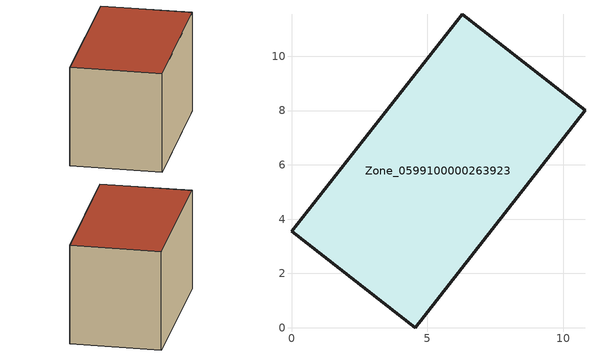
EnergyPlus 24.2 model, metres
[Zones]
Zone_0599100000263923
 floor ground (C_G): 4.56,0 0,3.56 6.29,11.55 10.81,8.02 z3.92
 wall outside (C_F): 4.56,0 10.81,8.02 6.29,11.55 0,3.56 4.56,0 z3.92:10.49
 roof outside (C_R): 0,3.56 4.56,0 10.81,8.02 6.29,11.55 z10.49
[BUILDING]
Pand.0599100000263923: North Axis=0; Terrain=City; Loads Convergence Tolerance Value=0.04; Temperature Convergence Tolerance Value=0.4; Solar Distribution=FullExterior; Maximum Number of Warmup Days=25; Minimum Number of Warmup Days=1
[Site:Location]
Rotterdam.The.Hague.AP_ZH_NLD Design_Conditions: Latitude=51.96; Longitude=4.45; Time Zone=1; Elevation=-4.5
[SITE:GROUNDTEMPERATURE:BUILDINGSURFACE]
18, 18, 18, 18, 18, 18, 18, 18, 18, 18, 18, 18
[MATERIAL] Thermal Absorptance=0.9; Solar Absorptance=0.7; Visible Absorptance=0.7
Name | Roughness | Thickness | Conductivity | Density | Specific Heat
G.TI.1946-1964 | MediumSmooth | 0.15 | 1 | 540 | 1210
F.TI.1946-1964 | Rough | 0.3 | 0.857143 | 1920 | 840
R.TI.1946-1964 | MediumRough | 0.2 | 0.277778 | 1500 | 1000
[CONSTRUCTION]
C_G: G.TI.1946-1964
C_F: F.TI.1946-1964
C_R: R.TI.1946-1964
[ZONE]
Zone_0599100000263923: Type=1; Multiplier=1; Ceiling Height=Autocalculate; Volume=Autocalculate; Floor Area=autocalculate; Part of Total Floor Area=Yes
[ZONEINFILTRATION:DESIGNFLOWRATE]
Infil_Zone_0599100000263923: Zone or ZoneList or Space or SpaceList=Zone_0599100000263923; Schedule=AlwaysOn; Design Flow Rate Calculation Method=Flow/Area; Flow Rate per Floor Area=0.003; Constant Term Coefficient=1; Temperature Term Coefficient=0; Velocity Term Coefficient=0; Velocity Squared Term Coefficient=0
[HVACTEMPLATE:ZONE:IDEALLOADSAIRSYSTEM]
Zone_0599100000263923: Maximum Heating Supply Air Temperature=50; Minimum Cooling Supply Air Temperature=13; Maximum Heating Supply Air Humidity Ratio=0.0156; Minimum Cooling Supply Air Humidity Ratio=0.0077; Heating Limit=NoLimit; Cooling Limit=NoLimit; Dehumidification Control Type=ConstantSensibleHeatRatio; Cooling Sensible Heat Ratio=0.7; Dehumidification Setpoint=60; Humidification Control Type=None; Humidification Setpoint=30; Outdoor Air Method=None; Outdoor Air Flow Rate per Person=0.00944; Outdoor Air Flow Rate per Zone Floor Area=0; Outdoor Air Flow Rate per Zone=0; Demand Controlled Ventilation Type=None; Outdoor Air Economizer Type=NoEconomizer; Heat Recovery Type=None; Sensible Heat Recovery Effectiveness=0.7; Latent Heat Recovery Effectiveness=0.65
[ZONECONTROL:THERMOSTAT]
ThermostatControl_Zone_0599100000263923: Zone or ZoneList=Zone_0599100000263923; Control Type Schedule=DualSetpointControlType; Control 1=Thermostat_Zone_0599100000263923; Temperature Difference Between Cutout And Setpoint=0
[THERMOSTATSETPOINT:DUALSETPOINT]
Thermostat_Zone_0599100000263923: Heating Setpoint Temperature Schedule=HeatingSetpoint_Zone_0599100000263923; Cooling Setpoint Temperature Schedule=CoolingSetpoint_Zone_0599100000263923
[SCHEDULE:COMPACT]
HeatingSetpoint_Zone_0599100000263923: Through: 12/31, For: AllDays, Until: 24:00, 21
CoolingSetpoint_Zone_0599100000263923: Through: 12/31, For: AllDays, Until: 24:00, 24
DualSetpointControlType: Through: 12/31, For: AllDays, Until: 24:00, 4
AlwaysOn: Through: 12/31, For: AllDays, Until: 24:00, 1
